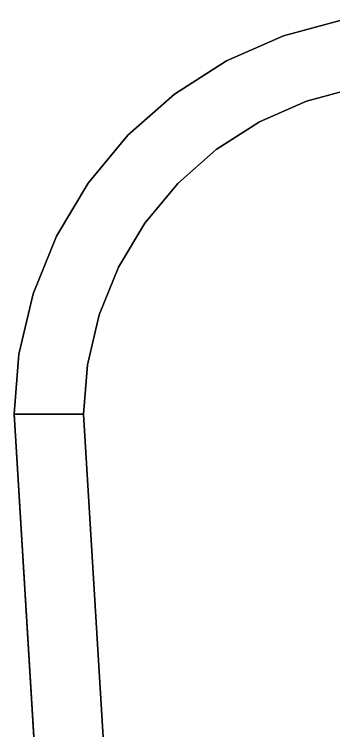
# Model space of a CAD drawing. Header units: metres. Extents: x -5 to 65, y -123 to 1.
# Drawn here: x -5.3 to 22.4, y -60.8 to 1.4 of the extents above; entities that cross this region are included whole.
import ezdxf

# ---------------------------------------------------------------- set-up
doc = ezdxf.new("R2010")
doc.units = ezdxf.units.M

msp = doc.modelspace()

# ---------------------------------------------------------------- linework, layer by layer
at = {"layer": 'Group#12'}
for points in [[(0.133, -123.003, 63.853), (-5.31, -33.281, 63.853), (-4.91, -28.104, 63.853), (-3.677, -22.861, 63.853), (-1.655, -17.869, 63.853), (1.109, -13.247, 63.853), (4.549, -9.103, 63.853), (8.584, -5.535, 63.853), (13.119, -2.629, 63.853), (18.046, -0.453, 63.853), (23.304, 0.958, 63.853), (28.549, 1.403, 63.853), (30.829, 1.403, 63.853), (36.074, 0.958, 63.853), (41.333, -0.453, 63.853), (46.259, -2.629, 63.853), (50.794, -5.535, 63.853), (54.829, -9.103, 63.853), (58.269, -13.247, 63.853), (61.033, -17.869, 63.853), (63.056, -22.861, 63.853), (64.289, -28.104, 63.853), (64.688, -33.281, 63.853)], [(23.304, 0.958, 78.853), (18.046, -0.453, 78.853), (13.119, -2.629, 78.853), (8.584, -5.535, 78.853), (4.549, -9.103, 78.853), (1.109, -13.247, 78.853), (-1.655, -17.869, 78.853), (-3.677, -22.861, 78.853), (-4.91, -28.104, 78.853), (-5.31, -33.281, 78.853)], [(18.046, -0.453, 63.853), (18.046, -0.453, 78.853), (23.304, 0.958, 78.853), (23.304, 0.958, 63.853), (18.046, -0.453, 63.853)], [(13.119, -2.629, 63.853), (13.119, -2.629, 78.853), (18.046, -0.453, 78.853), (18.046, -0.453, 63.853), (13.119, -2.629, 63.853)], [(8.584, -5.535, 63.853), (8.584, -5.535, 78.853), (13.119, -2.629, 78.853), (13.119, -2.629, 63.853), (8.584, -5.535, 63.853)], [(-5.31, -33.281, 78.853), (-5.31, -33.331, 78.853), (0.704, -33.331, 78.853), (1.036, -29.027, 78.853), (2.057, -24.685, 78.853), (3.732, -20.551, 78.853), (6.021, -16.723, 78.853), (8.87, -13.291, 78.853), (12.212, -10.337, 78.853), (15.967, -7.93, 78.853), (20.047, -6.128, 78.853), (24.343, -4.976, 78.853)], [(45.552, -117.003, 73.853), (58.652, -33.046, 73.853), (58.342, -29.027, 73.853), (57.321, -24.685, 73.853), (55.646, -20.551, 73.853), (53.357, -16.723, 73.853), (50.508, -13.291, 73.853), (47.167, -10.337, 73.853), (43.411, -7.93, 73.853), (39.332, -6.128, 73.853), (35.035, -4.976, 73.853), (30.575, -4.597, 73.853), (28.804, -4.597, 73.853), (24.343, -4.976, 73.853), (20.047, -6.128, 73.853), (15.967, -7.93, 73.853), (12.212, -10.337, 73.853), (8.87, -13.291, 73.853), (6.021, -16.723, 73.853), (3.732, -20.551, 73.853), (2.057, -24.685, 73.853), (1.036, -29.027, 73.853), (0.704, -33.331, 73.853)], [(20.047, -6.128, 73.853), (24.343, -4.976, 73.853), (24.343, -4.976, 78.853), (20.047, -6.128, 78.853), (20.047, -6.128, 73.853)], [(4.549, -9.103, 63.853), (4.549, -9.103, 78.853), (8.584, -5.535, 78.853), (8.584, -5.535, 63.853), (4.549, -9.103, 63.853)], [(15.967, -7.93, 73.853), (20.047, -6.128, 73.853), (20.047, -6.128, 78.853), (15.967, -7.93, 78.853), (15.967, -7.93, 73.853)], [(12.212, -10.337, 73.853), (15.967, -7.93, 73.853), (15.967, -7.93, 78.853), (12.212, -10.337, 78.853), (12.212, -10.337, 73.853)], [(1.109, -13.247, 63.853), (1.109, -13.247, 78.853), (4.549, -9.103, 78.853), (4.549, -9.103, 63.853), (1.109, -13.247, 63.853)], [(8.87, -13.291, 73.853), (12.212, -10.337, 73.853), (12.212, -10.337, 78.853), (8.87, -13.291, 78.853), (8.87, -13.291, 73.853)], [(-1.655, -17.869, 63.853), (-1.655, -17.869, 78.853), (1.109, -13.247, 78.853), (1.109, -13.247, 63.853), (-1.655, -17.869, 63.853)], [(6.021, -16.723, 73.853), (8.87, -13.291, 73.853), (8.87, -13.291, 78.853), (6.021, -16.723, 78.853), (6.021, -16.723, 73.853)], [(3.732, -20.551, 73.853), (6.021, -16.723, 73.853), (6.021, -16.723, 78.853), (3.732, -20.551, 78.853), (3.732, -20.551, 73.853)], [(-3.677, -22.861, 63.853), (-3.677, -22.861, 78.853), (-1.655, -17.869, 78.853), (-1.655, -17.869, 63.853), (-3.677, -22.861, 63.853)], [(2.057, -24.685, 73.853), (3.732, -20.551, 73.853), (3.732, -20.551, 78.853), (2.057, -24.685, 78.853), (2.057, -24.685, 73.853)], [(-4.91, -28.104, 63.853), (-4.91, -28.104, 78.853), (-3.677, -22.861, 78.853), (-3.677, -22.861, 63.853), (-4.91, -28.104, 63.853)], [(1.036, -29.027, 73.853), (2.057, -24.685, 73.853), (2.057, -24.685, 78.853), (1.036, -29.027, 78.853), (1.036, -29.027, 73.853)], [(-5.31, -33.281, 63.853), (-5.31, -33.281, 78.853), (-4.91, -28.104, 78.853), (-4.91, -28.104, 63.853), (-5.31, -33.281, 63.853)], [(0.704, -33.331, 73.853), (1.036, -29.027, 73.853), (1.036, -29.027, 78.853), (0.704, -33.331, 78.853), (0.704, -33.331, 73.853)], [(-0.231, -117.003, 93.853), (-5.31, -33.331, 78.853), (-5.31, -33.281, 78.853), (-5.31, -33.281, 63.853), (0.133, -123.003, 63.853), (0.133, -123.003, 93.853), (-0.231, -117.003, 93.853)], [(-5.31, -33.331, 78.853), (-0.231, -117.003, 93.853), (5.78, -117.003, 93.853), (0.704, -33.331, 78.853), (-5.31, -33.331, 78.853)], [(5.78, -117.003, 73.853), (0.704, -33.331, 73.853), (0.704, -33.331, 78.853), (5.78, -117.003, 93.853), (5.78, -117.003, 73.853)], [(0.704, -33.331, 73.853), (5.78, -117.003, 73.853)]]:
    msp.add_polyline3d(points, dxfattribs=at)

doc.saveas('drawing.dxf')
